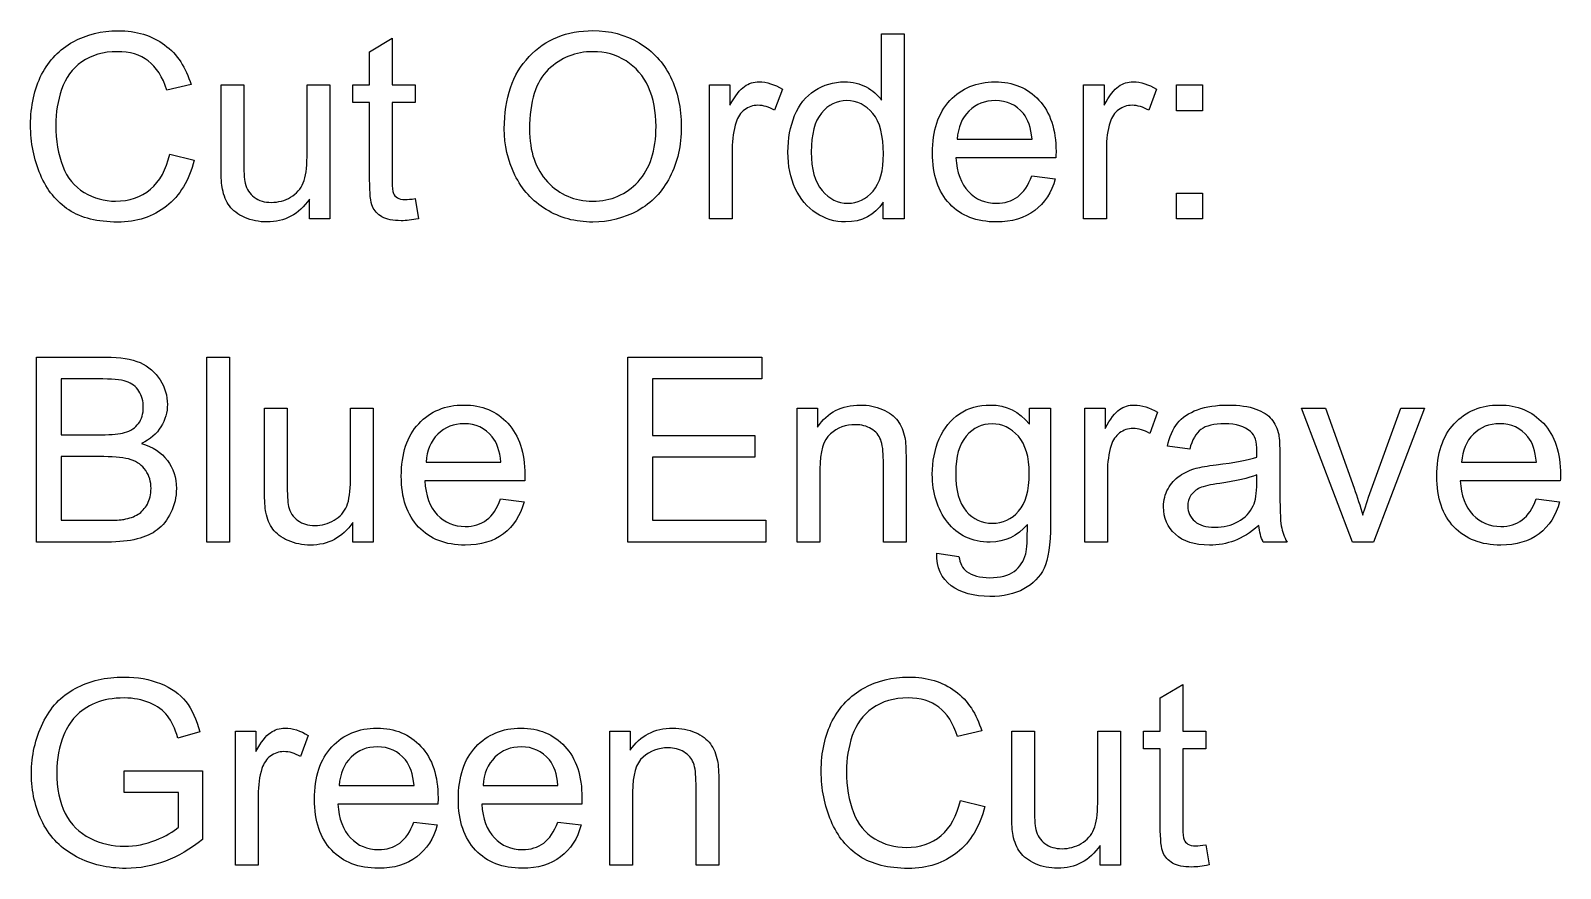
# Model space of a CAD drawing. Extents: x 3 to 288, y 3 to 208.
# Drawn here: x 190.18 to 211.05, y 31.14 to 42.57 of the extents above; entities that cross this region are included whole.
import ezdxf

# ---------------------------------------------------------------- set-up
doc = ezdxf.new("R2010")
doc.units = 0
doc.layers.add('Layer_1', color=7, linetype='CONTINUOUS')

msp = doc.modelspace()

# ---------------------------------------------------------------- linework, layer by layer
at = {"layer": 'Layer_1', "color": 7}
for p, q in [((194.802458, 42.282375), (195.110794, 42.46841)), ((195.110794, 42.46841), (195.110794, 41.829343)), ((201.789112, 41.619206), (201.789112, 42.525267)), ((201.789112, 42.525267), (202.097448, 42.525267)), ((202.097448, 42.525267), (202.097448, 40.000013)), ((194.802458, 41.829343), (194.802458, 42.282375)), ((192.365054, 41.832803), (192.036048, 41.755288)), ((192.77503, 40.695922), (192.77503, 41.829357)), ((192.77503, 41.829357), (193.085088, 41.829357)), ((193.085088, 41.829357), (193.085088, 40.814777)), ((193.948073, 40.849228), (193.948073, 41.829357)), ((193.948073, 41.829357), (194.25813, 41.829357)), ((194.25813, 41.829357), (194.25813, 40.000013)), ((194.575083, 41.588187), (194.575083, 41.829343)), ((194.575083, 41.829343), (194.802458, 41.829343)), ((195.110794, 41.829343), (195.422576, 41.829343)), ((195.422576, 41.829343), (195.422576, 41.588187)), ((199.44128, 40.000013), (199.44128, 41.829357)), ((199.44128, 41.829357), (199.720333, 41.829357)), ((199.720333, 41.829357), (199.720333, 41.552026)), ((200.43519, 41.770791), (200.328392, 41.483124)), ((204.546911, 40.000013), (204.546911, 41.829357)), ((204.546911, 41.829357), (204.825964, 41.829357)), ((204.825964, 41.829357), (204.825964, 41.552026)), ((205.540822, 41.770791), (205.434023, 41.483124)), ((205.814707, 41.476235), (205.814707, 41.829357)), ((205.814707, 41.829357), (206.167829, 41.829357)), ((206.167829, 41.829357), (206.167829, 41.476235)), ((194.802458, 41.588187), (194.575083, 41.588187)), ((194.802458, 40.53571), (194.802458, 41.588187)), ((195.422576, 41.588187), (195.110794, 41.588187)), ((195.110794, 41.588187), (195.110794, 40.518486)), ((206.167829, 41.476235), (205.814707, 41.476235)), ((196.640419, 41.229912), (196.640419, 41.229912)), ((196.984928, 41.224747), (196.984928, 41.224747)), ((199.751338, 40.957748), (199.751338, 40.000013)), ((202.820919, 41.090384), (203.842389, 41.090384)), ((202.820919, 41.090384), (202.820919, 41.090384)), ((204.856969, 40.957748), (204.856969, 40.000013)), ((192.073945, 40.8854), (192.408119, 40.800996)), ((192.073945, 40.8854), (192.073945, 40.8854)), ((200.829655, 40.912962), (200.829655, 40.912962)), ((204.16798, 40.835447), (202.80372, 40.835447)), ((203.838945, 40.589123), (204.159338, 40.549505)), ((203.838974, 40.589123), (203.838945, 40.589123)), ((205.814707, 40.000013), (205.814707, 40.353135)), ((205.814707, 40.353135), (206.167829, 40.353135)), ((206.167829, 40.353135), (206.167829, 40.000013)), ((193.980805, 40.000013), (193.980805, 40.268731)), ((195.422576, 40.277341), (195.467362, 40.003456)), ((195.422579, 40.277333), (195.422576, 40.277341)), ((201.809785, 40.000013), (201.809785, 40.230834)), ((194.25813, 40.000013), (193.980805, 40.000013)), ((199.751338, 40.000013), (199.44128, 40.000013)), ((202.097448, 40.000013), (201.809785, 40.000013)), ((204.856969, 40.000013), (204.546911, 40.000013)), ((206.167829, 40.000013), (205.814707, 40.000013)), ((190.258378, 35.59029), (190.258378, 38.115544)), ((190.258378, 38.115544), (191.205779, 38.115544)), ((192.582094, 35.59029), (192.582094, 38.115544)), ((192.582094, 38.115544), (192.892155, 38.115544)), ((192.892155, 38.115544), (192.892155, 35.59029)), ((198.326793, 35.59029), (198.326793, 38.115544)), ((198.326793, 38.115544), (200.152691, 38.115544)), ((200.152691, 38.115544), (200.152691, 37.817543)), ((191.097258, 37.817543), (190.592552, 37.817543)), ((190.592552, 37.817543), (190.592552, 37.054456)), ((200.152691, 37.817543), (198.660966, 37.817543)), ((198.660966, 37.817543), (198.660966, 37.044119)), ((193.367587, 36.2862), (193.367587, 37.419635)), ((193.367587, 37.419635), (193.677644, 37.419635)), ((193.677644, 37.419635), (193.677644, 36.405055)), ((194.540629, 36.439506), (194.540629, 37.419635)), ((194.540629, 37.419635), (194.850687, 37.419635)), ((194.850687, 37.419635), (194.850687, 35.59029)), ((200.636728, 35.59029), (200.636728, 37.419635)), ((200.636728, 37.419635), (200.915781, 37.419635)), ((200.915781, 37.419635), (200.915781, 37.159531)), ((203.807926, 37.199149), (203.807926, 37.419635)), ((203.807926, 37.419635), (204.093871, 37.419635)), ((204.093871, 37.419635), (204.093871, 35.838336)), ((204.560692, 35.59029), (204.560692, 37.419635)), ((204.560692, 37.419635), (204.839745, 37.419635)), ((204.839745, 37.419635), (204.839745, 37.142304)), ((208.214217, 35.59029), (207.518308, 37.419635)), ((207.518308, 37.419635), (207.845589, 37.419635)), ((207.845589, 37.419635), (208.238333, 36.324094)), ((208.470875, 36.303424), (208.877397, 37.419635)), ((209.196068, 37.419635), (208.503605, 35.59029)), ((208.877397, 37.419635), (209.196068, 37.419635)), ((205.554603, 37.361068), (205.447804, 37.073402)), ((190.592552, 37.054456), (191.138601, 37.054456)), ((198.660966, 37.044119), (200.057952, 37.044119)), ((200.057952, 37.044119), (200.057952, 36.747842)), ((191.176495, 36.75645), (190.592552, 36.75645)), ((190.592552, 36.75645), (190.592552, 35.888292)), ((200.057952, 36.747842), (198.660966, 36.747842)), ((198.660966, 36.747842), (198.660966, 35.888292)), ((205.993825, 36.856362), (205.690656, 36.897705)), ((207.223713, 36.770236), (207.223713, 36.356823)), ((195.572439, 36.680662), (196.593909, 36.680662)), ((195.572439, 36.680662), (195.572439, 36.680662)), ((200.946774, 36.589368), (200.946774, 35.59029)), ((201.813216, 35.59029), (201.813216, 36.703056)), ((202.123277, 36.715112), (202.123277, 35.59029)), ((202.800249, 36.537691), (202.800249, 36.537691)), ((204.87075, 36.548026), (204.87075, 35.59029)), ((209.70422, 36.680662), (210.72569, 36.680662)), ((209.70422, 36.680662), (209.70422, 36.680662)), ((196.9195, 36.425725), (195.555243, 36.425725)), ((206.910263, 36.39472), (206.910263, 36.508407)), ((211.051281, 36.425725), (209.687022, 36.425725)), ((196.590463, 36.179401), (196.910858, 36.139783)), ((196.590494, 36.179401), (196.590463, 36.179401)), ((210.722247, 36.179401), (211.042639, 36.139783)), ((210.722275, 36.179401), (210.722247, 36.179401)), ((190.592552, 35.888292), (191.221284, 35.888292)), ((194.573361, 35.59029), (194.573361, 35.859008)), ((198.660966, 35.888292), (200.211258, 35.888292)), ((200.211258, 35.888292), (200.211258, 35.59029)), ((206.936049, 35.815944), (206.936086, 35.815944)), ((191.221284, 35.59029), (190.258378, 35.59029)), ((192.892155, 35.59029), (192.582094, 35.59029)), ((194.850687, 35.59029), (194.573361, 35.59029)), ((200.211258, 35.59029), (198.326793, 35.59029)), ((200.946774, 35.59029), (200.636728, 35.59029)), ((202.123277, 35.59029), (201.813216, 35.59029)), ((204.87075, 35.59029), (204.560692, 35.59029)), ((207.321901, 35.59029), (206.998059, 35.59029)), ((208.503605, 35.59029), (208.214217, 35.59029)), ((202.543577, 35.438706), (202.543588, 35.438706)), ((202.543588, 35.438706), (202.845035, 35.39392)), ((205.592499, 33.46293), (205.900836, 33.648966)), ((205.900836, 33.648966), (205.900836, 33.009899)), ((205.592499, 33.009899), (205.592499, 33.46293)), ((192.485634, 32.999547), (192.184187, 32.916864)), ((192.971392, 31.180568), (192.971392, 33.009913)), ((192.971392, 33.009913), (193.250445, 33.009913)), ((193.250445, 33.009913), (193.250445, 32.732582)), ((198.080466, 31.180568), (198.080466, 33.009913)), ((198.080466, 33.009913), (198.359519, 33.009913)), ((198.359519, 33.009913), (198.359519, 32.749808)), ((203.155093, 33.013359), (202.826087, 32.935844)), ((203.565071, 31.876477), (203.565071, 33.009913)), ((203.565071, 33.009913), (203.875129, 33.009913)), ((203.875129, 33.009913), (203.875129, 31.995332)), ((204.738114, 32.029783), (204.738114, 33.009913)), ((204.738114, 33.009913), (205.048175, 33.009913)), ((205.048175, 33.009913), (205.048175, 31.180568)), ((205.365121, 32.768743), (205.365121, 33.009899)), ((205.365121, 33.009899), (205.592499, 33.009899)), ((205.900836, 33.009899), (206.212615, 33.009899)), ((206.212615, 33.009899), (206.212615, 32.768743)), ((193.965302, 32.951346), (193.858504, 32.66368)), ((205.592499, 32.768743), (205.365121, 32.768743)), ((205.592499, 31.716265), (205.592499, 32.768743)), ((206.212615, 32.768743), (205.900836, 32.768743)), ((205.900836, 32.768743), (205.900836, 31.699041)), ((191.453826, 32.46731), (192.523528, 32.469003)), ((191.453826, 32.171033), (191.453826, 32.46731)), ((192.523528, 32.469003), (192.523528, 31.531935)), ((192.196243, 32.171002), (191.453826, 32.171033)), ((192.196243, 31.700746), (192.196243, 32.171002)), ((194.387326, 32.270939), (195.408796, 32.270939)), ((194.387326, 32.270939), (194.387326, 32.270939)), ((196.351028, 32.270939), (197.372501, 32.270939)), ((196.351028, 32.270939), (196.351028, 32.270939)), ((198.390516, 32.179646), (198.390516, 31.180568)), ((199.256958, 31.180568), (199.256958, 32.293334)), ((199.567015, 32.30539), (199.567015, 31.180568)), ((193.28145, 32.138303), (193.28145, 31.180568)), ((195.734387, 32.016002), (194.370127, 32.016002)), ((197.698092, 32.016002), (196.333835, 32.016002)), ((202.863983, 32.065956), (203.198157, 31.981552)), ((202.863983, 32.065956), (202.863983, 32.065956)), ((195.40535, 31.769679), (195.725745, 31.73006)), ((195.405378, 31.769679), (195.40535, 31.769679)), ((197.369055, 31.769679), (197.68945, 31.73006)), ((197.369086, 31.769679), (197.369055, 31.769679)), ((204.770843, 31.180568), (204.770843, 31.449286)), ((206.212615, 31.457897), (206.257401, 31.184011)), ((206.212621, 31.457888), (206.212615, 31.457897)), ((193.28145, 31.180568), (192.971392, 31.180568)), ((198.390516, 31.180568), (198.080466, 31.180568)), ((199.567015, 31.180568), (199.256958, 31.180568)), ((205.048175, 31.180568), (204.770843, 31.180568))]:
    msp.add_line(p, q, dxfattribs=at)
for points in [[(190.326419, 41.969746), (190.426902, 42.16554), (190.569873, 42.314252), (190.755332, 42.415886)], [(190.755332, 42.415886), (190.940794, 42.517514), (191.144914, 42.568328), (191.367698, 42.568331)], [(191.367698, 42.568331), (191.620338, 42.568328), (191.832786, 42.504021), (192.00504, 42.375407)], [(196.978036, 42.214348), (197.203116, 42.451482), (197.493653, 42.57005), (197.849645, 42.570052)], [(197.849645, 42.570052), (198.082764, 42.57005), (198.292912, 42.514356), (198.480099, 42.402966)], [(198.480099, 42.402966), (198.66728, 42.291572), (198.809963, 42.136257), (198.908151, 41.937017)], [(191.360809, 42.282389), (191.166733, 42.282386), (191.004529, 42.235876), (190.87419, 42.142861)], [(191.781111, 42.156642), (191.669718, 42.24047), (191.529617, 42.282386), (191.360809, 42.282389)], [(192.00504, 42.375407), (192.177295, 42.246787), (192.297298, 42.065919), (192.365054, 41.832803)], [(196.640419, 41.229912), (196.640416, 41.649062), (196.752958, 41.977208), (196.978036, 42.214348)], [(197.85137, 42.282392), (197.614805, 42.282389), (197.411258, 42.201143), (197.240725, 42.03865)], [(198.301816, 42.155784), (198.168029, 42.240185), (198.017881, 42.282389), (197.85137, 42.282392)], [(190.175696, 41.281587), (190.175696, 41.544561), (190.225937, 41.773946), (190.326419, 41.969746)], [(190.87419, 42.142861), (190.743848, 42.049841), (190.652267, 41.924957), (190.599444, 41.768208)], [(192.036048, 41.755288), (191.977478, 41.939023), (191.892499, 42.072808), (191.781111, 42.156642)], [(197.240725, 42.03865), (197.070193, 41.876155), (196.984928, 41.604852), (196.984928, 41.224747)], [(198.606706, 41.799216), (198.537229, 41.952522), (198.435598, 42.071377), (198.301816, 42.155784)], [(190.599444, 41.768208), (190.546617, 41.611454), (190.520204, 41.449822), (190.520204, 41.283311)], [(198.71092, 41.260919), (198.710917, 41.466476), (198.676181, 41.645907), (198.606706, 41.799216)], [(198.908151, 41.937017), (199.006333, 41.737773), (199.055426, 41.511832), (199.055428, 41.259195)], [(199.720333, 41.552026), (199.791532, 41.681792), (199.857275, 41.767345), (199.917564, 41.808687)], [(199.917564, 41.808687), (199.977852, 41.850027), (200.044171, 41.870697), (200.116519, 41.8707)], [(200.116519, 41.8707), (200.22102, 41.870697), (200.327243, 41.837395), (200.43519, 41.770791)], [(200.876162, 41.751842), (200.997888, 41.831079), (201.13397, 41.870697), (201.284405, 41.8707)], [(201.284405, 41.8707), (201.394647, 41.870697), (201.492832, 41.847445), (201.578961, 41.800935)], [(201.578961, 41.800935), (201.665089, 41.754424), (201.73514, 41.693848), (201.789112, 41.619206)], [(202.721012, 41.61576), (202.879486, 41.785717), (203.085042, 41.870697), (203.337682, 41.8707)], [(203.337682, 41.8707), (203.582284, 41.870697), (203.7821, 41.787442), (203.937131, 41.620931)], [(204.825964, 41.552026), (204.897163, 41.681792), (204.962907, 41.767345), (205.023195, 41.808687)], [(205.023195, 41.808687), (205.083483, 41.850027), (205.149803, 41.870697), (205.22215, 41.8707)], [(205.22215, 41.8707), (205.326652, 41.870697), (205.432874, 41.837395), (205.540822, 41.770791)], [(200.101017, 41.550304), (200.033261, 41.550304), (199.972399, 41.529928), (199.918427, 41.489155)], [(200.328392, 41.483124), (200.252598, 41.52791), (200.176807, 41.550304), (200.101017, 41.550304)], [(200.602277, 41.409916), (200.663141, 41.55863), (200.754434, 41.672603), (200.876162, 41.751842)], [(201.313689, 41.614039), (201.175885, 41.614039), (201.060761, 41.557766), (200.968319, 41.44523)], [(201.670257, 41.438338), (201.573793, 41.555472), (201.454938, 41.614039), (201.313689, 41.614039)], [(202.483299, 40.899181), (202.483299, 41.206942), (202.562536, 41.445803), (202.721012, 41.61576)], [(203.341128, 41.61576), (203.19873, 41.61576), (203.079014, 41.568104), (202.981978, 41.472789)], [(203.725258, 41.436617), (203.626497, 41.556045), (203.498453, 41.61576), (203.341128, 41.61576)], [(203.937131, 41.620931), (204.092158, 41.454414), (204.169673, 41.22015), (204.169673, 40.918129)], [(205.206648, 41.550304), (205.138892, 41.550304), (205.078031, 41.529928), (205.024059, 41.489155)], [(205.434023, 41.483124), (205.35823, 41.52791), (205.282439, 41.550304), (205.206648, 41.550304)], [(199.918427, 41.489155), (199.864452, 41.448386), (199.825983, 41.391828), (199.803015, 41.319483)], [(200.510981, 40.912962), (200.510981, 41.095551), (200.541413, 41.261202), (200.602277, 41.409916)], [(200.968319, 41.44523), (200.875875, 41.332689), (200.829652, 41.155267), (200.829655, 40.912962)], [(201.814952, 40.887125), (201.814949, 41.137467), (201.766718, 41.321205), (201.670257, 41.438338)], [(202.981978, 41.472789), (202.884938, 41.377474), (202.831254, 41.250006), (202.820919, 41.090384)], [(203.842389, 41.090384), (203.828616, 41.244265), (203.789562, 41.359675), (203.725258, 41.436617)], [(205.024059, 41.489155), (204.970084, 41.448386), (204.931614, 41.391828), (204.908647, 41.319483)], [(190.309192, 40.604626), (190.220194, 40.814777), (190.175696, 41.04043), (190.175696, 41.281587)], [(190.520204, 41.283311), (190.520204, 41.068565), (190.551497, 40.881093), (190.614086, 40.720898)], [(196.785111, 40.599458), (196.688648, 40.798126), (196.640416, 41.008274), (196.640419, 41.229912)], [(196.984928, 41.224747), (196.984928, 40.92043), (197.066747, 40.680707), (197.23039, 40.505583)], [(198.467178, 40.508165), (198.629671, 40.685014), (198.710917, 40.935932), (198.71092, 41.260919)], [(199.055428, 41.259195), (199.055426, 41.003107), (199.003751, 40.77401), (198.900401, 40.571896)], [(199.803015, 41.319483), (199.768564, 41.209239), (199.751338, 41.088662), (199.751338, 40.957748)], [(204.908647, 41.319483), (204.874196, 41.209239), (204.856969, 41.088662), (204.856969, 40.957748)], [(190.614086, 40.720898), (190.676668, 40.560701), (190.773993, 40.440985), (190.906056, 40.361748)], [(191.810394, 40.40481), (191.940157, 40.512757), (192.028008, 40.672952), (192.073945, 40.8854)], [(192.408119, 40.800996), (192.338065, 40.526538), (192.212033, 40.317247), (192.03002, 40.173128)], [(193.085088, 40.814777), (193.085088, 40.652858), (193.09141, 40.543762), (193.104025, 40.487492)], [(193.897258, 40.491799), (193.931134, 40.573906), (193.948073, 40.693049), (193.948073, 40.849228)], [(200.611751, 40.416008), (200.544571, 40.560128), (200.510981, 40.725778), (200.510981, 40.912962)], [(200.829655, 40.912962), (200.829652, 40.678695), (200.879033, 40.50357), (200.977794, 40.387586)], [(201.672842, 40.379833), (201.767578, 40.49065), (201.814949, 40.659747), (201.814952, 40.887125)], [(202.718427, 40.205857), (202.561675, 40.370647), (202.483299, 40.601756), (202.483299, 40.899181)], [(202.80372, 40.835447), (202.815207, 40.634482), (202.872049, 40.480603), (202.974253, 40.373805)], [(204.169673, 40.918129), (204.169673, 40.899757), (204.169109, 40.872195), (204.16798, 40.835447)], [(190.69849, 40.123174), (190.527957, 40.233992), (190.398191, 40.394475), (190.309192, 40.604626)], [(192.793967, 40.406534), (192.781324, 40.467395), (192.77503, 40.563859), (192.77503, 40.695922)], [(194.840355, 40.169668), (194.815096, 40.227662), (194.802458, 40.349675), (194.802458, 40.53571)], [(195.110794, 40.518486), (195.110794, 40.43006), (195.116241, 40.373215), (195.127163, 40.347953)], [(197.210581, 40.129203), (197.023397, 40.244039), (196.881575, 40.400791), (196.785111, 40.599458)], [(197.23039, 40.505583), (197.394031, 40.330455), (197.5993, 40.242893), (197.846202, 40.242893)], [(197.846202, 40.242893), (198.09769, 40.242893), (198.304683, 40.331319), (198.467178, 40.508165)], [(198.900401, 40.571896), (198.797045, 40.369786), (198.650629, 40.216765), (198.46115, 40.112839)], [(203.647771, 40.303181), (203.728153, 40.362894), (203.791888, 40.458209), (203.838974, 40.589123)], [(204.159338, 40.549505), (204.108809, 40.362321), (204.015216, 40.217053), (203.878564, 40.1137)], [(190.906056, 40.361748), (191.038116, 40.282509), (191.18109, 40.24289), (191.334971, 40.24289)], [(191.334971, 40.24289), (191.522152, 40.24289), (191.680626, 40.296865), (191.810394, 40.40481)], [(192.88957, 40.176574), (192.844208, 40.239159), (192.812343, 40.315811), (192.793967, 40.406534)], [(193.104025, 40.487492), (193.123555, 40.405958), (193.164886, 40.341936), (193.228047, 40.295429)], [(193.228047, 40.295429), (193.291206, 40.248919), (193.369297, 40.225666), (193.462315, 40.225666)], [(193.462315, 40.225666), (193.555332, 40.225666), (193.642607, 40.249486), (193.724141, 40.29715)], [(193.724141, 40.29715), (193.805675, 40.344809), (193.863381, 40.409692), (193.897258, 40.491799)], [(195.127163, 40.347953), (195.138057, 40.322694), (195.155871, 40.302592), (195.180562, 40.287662)], [(200.895972, 40.079249), (200.773671, 40.159635), (200.678931, 40.271886), (200.611751, 40.416008)], [(200.977794, 40.387586), (201.076552, 40.271601), (201.193109, 40.213607), (201.32747, 40.213607)], [(201.32747, 40.213607), (201.462976, 40.213607), (201.5781, 40.269016), (201.672842, 40.379833)], [(202.974253, 40.373805), (203.076457, 40.267006), (203.203926, 40.213607), (203.356659, 40.213607)], [(203.356659, 40.213607), (203.470346, 40.213607), (203.567383, 40.243466), (203.647771, 40.303181)], [(191.36253, 39.956948), (191.090367, 39.956948), (190.86902, 40.012357), (190.69849, 40.123174)], [(192.03002, 40.173128), (191.848001, 40.029008), (191.625505, 39.956948), (191.36253, 39.956948)], [(193.097999, 40.020683), (193.004406, 40.062022), (192.934929, 40.113988), (192.88957, 40.176574)], [(193.980805, 40.268731), (193.838407, 40.062022), (193.644907, 39.95867), (193.400305, 39.95867)], [(194.971269, 40.029282), (194.909257, 40.064881), (194.865619, 40.111677), (194.840355, 40.169668)], [(195.180562, 40.287662), (195.205257, 40.272732), (195.240563, 40.265282), (195.286497, 40.265282)], [(195.286497, 40.265282), (195.320948, 40.265282), (195.36631, 40.269289), (195.422579, 40.277333)], [(197.847924, 39.956948), (197.610211, 39.956948), (197.397762, 40.014366), (197.210581, 40.129203)], [(198.46115, 40.112839), (198.271669, 40.008911), (198.067261, 39.956948), (197.847924, 39.956948)], [(201.809785, 40.230834), (201.693797, 40.04939), (201.523264, 39.95867), (201.298186, 39.95867)], [(203.354909, 39.95867), (203.08734, 39.95867), (202.875179, 40.041065), (202.718427, 40.205857)], [(203.878564, 40.1137), (203.741906, 40.010348), (203.567355, 39.95867), (203.354909, 39.95867)], [(193.400305, 39.95867), (193.292357, 39.95867), (193.19159, 39.979357), (193.097999, 40.020683)], [(195.233095, 39.975883), (195.120556, 39.975883), (195.033279, 39.993691), (194.971269, 40.029282)], [(195.467362, 40.003456), (195.380085, 39.985083), (195.301997, 39.975883), (195.233095, 39.975883)], [(201.298186, 39.95867), (201.152342, 39.95867), (201.018273, 39.998864), (200.895972, 40.079249)], [(191.205779, 38.115544), (191.398703, 38.115541), (191.553445, 38.090003), (191.670006, 38.03889)], [(191.670006, 38.03889), (191.786564, 37.987788), (191.87786, 37.909124), (191.943891, 37.802901)], [(191.481388, 37.782231), (191.406743, 37.805769), (191.278699, 37.81754), (191.097258, 37.817543)], [(191.943891, 37.802901), (192.00992, 37.696676), (192.042934, 37.585573), (192.042937, 37.469588)], [(191.653643, 37.651317), (191.613449, 37.715051), (191.55603, 37.758688), (191.481388, 37.782231)], [(191.713931, 37.42997), (191.713928, 37.513799), (191.693837, 37.587583), (191.653643, 37.651317)], [(191.649336, 37.209484), (191.692397, 37.268051), (191.713928, 37.341544), (191.713931, 37.42997)], [(192.042937, 37.469588), (192.042934, 37.361641), (192.013654, 37.26001), (191.955087, 37.164698)], [(195.47253, 37.206038), (195.631003, 37.375995), (195.836563, 37.460975), (196.089202, 37.460978)], [(196.089202, 37.460978), (196.333804, 37.460975), (196.533618, 37.377719), (196.688648, 37.211208)], [(200.915781, 37.159531), (201.050138, 37.360493), (201.244214, 37.460975), (201.498002, 37.460978)], [(201.498002, 37.460978), (201.608244, 37.460975), (201.709587, 37.441166), (201.802032, 37.401547)], [(201.802032, 37.401547), (201.894474, 37.361929), (201.963663, 37.309964), (202.009598, 37.245659)], [(202.851052, 37.340398), (202.971056, 37.420781), (203.112017, 37.460975), (203.273937, 37.460978)], [(203.273937, 37.460978), (203.489828, 37.460975), (203.667826, 37.373698), (203.807926, 37.199149)], [(204.839745, 37.142304), (204.910944, 37.27207), (204.976688, 37.357622), (205.036976, 37.398965)], [(205.036976, 37.398965), (205.097264, 37.440305), (205.163584, 37.460975), (205.235931, 37.460978)], [(205.235931, 37.460978), (205.34043, 37.460975), (205.446655, 37.427673), (205.554603, 37.361068)], [(205.826735, 37.212069), (205.889897, 37.291879), (205.98119, 37.353316), (206.100621, 37.39638)], [(206.100621, 37.39638), (206.220052, 37.439441), (206.358428, 37.460975), (206.515756, 37.460978)], [(206.515756, 37.460978), (206.671932, 37.460975), (206.798827, 37.442605), (206.896439, 37.405854)], [(206.896439, 37.405854), (206.994049, 37.369106), (207.065821, 37.322884), (207.111758, 37.26719)], [(209.604311, 37.206038), (209.762787, 37.375995), (209.968344, 37.460975), (210.220983, 37.460978)], [(210.220983, 37.460978), (210.465585, 37.460975), (210.665399, 37.377719), (210.820432, 37.211208)], [(191.457272, 37.08374), (191.542249, 37.108999), (191.606272, 37.150917), (191.649336, 37.209484)], [(191.955087, 37.164698), (191.89652, 37.069383), (191.808094, 36.992441), (191.689815, 36.933877)], [(195.23482, 36.489459), (195.23482, 36.797219), (195.314056, 37.036081), (195.47253, 37.206038)], [(196.092648, 37.206038), (195.95025, 37.206038), (195.830531, 37.158382), (195.733495, 37.063067)], [(196.476775, 37.026895), (196.378014, 37.146323), (196.249973, 37.206038), (196.092648, 37.206038)], [(196.688648, 37.211208), (196.843675, 37.044692), (196.921191, 36.810427), (196.921193, 36.508407)], [(201.432535, 37.19226), (201.300472, 37.192257), (201.186497, 37.150341), (201.090609, 37.066513)], [(201.648715, 37.136276), (201.587275, 37.173597), (201.515215, 37.192257), (201.432535, 37.19226)], [(202.009598, 37.245659), (202.055532, 37.181349), (202.087686, 37.104983), (202.106062, 37.01656)], [(202.576306, 36.998472), (202.639464, 37.146035), (202.731048, 37.26001), (202.851052, 37.340398)], [(203.296342, 37.204316), (203.158539, 37.204316), (203.041405, 37.148332), (202.944942, 37.036369)], [(203.655493, 37.033784), (203.556159, 37.147471), (203.436443, 37.204316), (203.296342, 37.204316)], [(205.690656, 36.897705), (205.718229, 37.027468), (205.763577, 37.132257), (205.826735, 37.212069)], [(206.47097, 37.204316), (206.325126, 37.204316), (206.217466, 37.178775), (206.147992, 37.127662)], [(206.824092, 37.099242), (206.744852, 37.16929), (206.627146, 37.204316), (206.47097, 37.204316)], [(207.111758, 37.26719), (207.15769, 37.211493), (207.189843, 37.141155), (207.208219, 37.056178)], [(209.366601, 36.489459), (209.366601, 36.797219), (209.445837, 37.036081), (209.604311, 37.206038)], [(210.224429, 37.206038), (210.082031, 37.206038), (209.962315, 37.158382), (209.865279, 37.063067)], [(210.608556, 37.026895), (210.509795, 37.146323), (210.381754, 37.206038), (210.224429, 37.206038)], [(210.820432, 37.211208), (210.975459, 37.044692), (211.052972, 36.810427), (211.052974, 36.508407)], [(191.138601, 37.054456), (191.286737, 37.054454), (191.392962, 37.064221), (191.457272, 37.08374)], [(195.733495, 37.063067), (195.636459, 36.967752), (195.582771, 36.840284), (195.572439, 36.680662)], [(196.593909, 36.680662), (196.580136, 36.834543), (196.541082, 36.949952), (196.476775, 37.026895)], [(201.090609, 37.066513), (200.994718, 36.982682), (200.946774, 36.823633), (200.946774, 36.589368)], [(201.777044, 36.986416), (201.752914, 37.048998), (201.710149, 37.098952), (201.648715, 37.136276)], [(201.813216, 36.703056), (201.813216, 36.829376), (201.801166, 36.923827), (201.777044, 36.986416)], [(202.106062, 37.01656), (202.117548, 36.959139), (202.123277, 36.858656), (202.123277, 36.715112)], [(202.481567, 36.515299), (202.481567, 36.689848), (202.513144, 36.850907), (202.576306, 36.998472)], [(202.944942, 37.036369), (202.848478, 36.924403), (202.800249, 36.758177), (202.800249, 36.537691)], [(203.804495, 36.527356), (203.804492, 36.751285), (203.754826, 36.920096), (203.655493, 37.033784)], [(205.037837, 37.079433), (204.983865, 37.038663), (204.945395, 36.982106), (204.922428, 36.909761)], [(205.220429, 37.140582), (205.152673, 37.140582), (205.091809, 37.120206), (205.037837, 37.079433)], [(205.447804, 37.073402), (205.37201, 37.118188), (205.29622, 37.140582), (205.220429, 37.140582)], [(206.147992, 37.127662), (206.078514, 37.07656), (206.027124, 36.986125), (205.993825, 36.856362)], [(206.911942, 36.832246), (206.911939, 36.958566), (206.882656, 37.047565), (206.824092, 37.099242)], [(207.208219, 37.056178), (207.218548, 37.003352), (207.223713, 36.908037), (207.223713, 36.770236)], [(209.865279, 37.063067), (209.76824, 36.967752), (209.714555, 36.840284), (209.70422, 36.680662)], [(210.72569, 36.680662), (210.711917, 36.834543), (210.672863, 36.949952), (210.608556, 37.026895)], [(191.545983, 36.714246), (191.460428, 36.742384), (191.337266, 36.756447), (191.176495, 36.75645)], [(191.689815, 36.933877), (191.842545, 36.889088), (191.959967, 36.812722), (192.042076, 36.704777)], [(204.922428, 36.909761), (204.887977, 36.799517), (204.87075, 36.67894), (204.87075, 36.548026)], [(206.35731, 36.644489), (206.607653, 36.674345), (206.791964, 36.709945), (206.910249, 36.751288)], [(206.910249, 36.751288), (206.911377, 36.793776), (206.911942, 36.820762), (206.911942, 36.832246)], [(191.74666, 36.567829), (191.698426, 36.637304), (191.631533, 36.686111), (191.545983, 36.714246)], [(191.819008, 36.322366), (191.819005, 36.416533), (191.794878, 36.498352), (191.74666, 36.567829)], [(192.042076, 36.704777), (192.124183, 36.59683), (192.165235, 36.469362), (192.165238, 36.322372)], [(202.800249, 36.537691), (202.800249, 36.297683), (202.847905, 36.122556), (202.94322, 36.012314)], [(205.858632, 36.496351), (205.924664, 36.541134), (205.999018, 36.575012), (206.081701, 36.597979)], [(206.081701, 36.597979), (206.142565, 36.614066), (206.234434, 36.62956), (206.35731, 36.644489)], [(193.677644, 36.405055), (193.677644, 36.243135), (193.683966, 36.134039), (193.696582, 36.07777)], [(194.489815, 36.082077), (194.52369, 36.164184), (194.540626, 36.283327), (194.540629, 36.439506)], [(195.469947, 35.796135), (195.313196, 35.960924), (195.23482, 36.192033), (195.23482, 36.489459)], [(195.555243, 36.425725), (195.56673, 36.22476), (195.623569, 36.070881), (195.725776, 35.964082)], [(196.921193, 36.508407), (196.921191, 36.490035), (196.920629, 36.462473), (196.9195, 36.425725)], [(202.688272, 35.862451), (202.550468, 36.043892), (202.481567, 36.261508), (202.481567, 36.515299)], [(203.659799, 36.011453), (203.75626, 36.121122), (203.804492, 36.293089), (203.804495, 36.527356)], [(205.698434, 36.318065), (205.739201, 36.392135), (205.792601, 36.451562), (205.858632, 36.496351)], [(206.133392, 36.329264), (206.080566, 36.306291), (206.039799, 36.272704), (206.011091, 36.228494)], [(206.403832, 36.391274), (206.276363, 36.372901), (206.186216, 36.352228), (206.133392, 36.329264)], [(206.910263, 36.508407), (206.797721, 36.462473), (206.62891, 36.423427), (206.403832, 36.391274)], [(206.860307, 36.084662), (206.893609, 36.154709), (206.91026, 36.258062), (206.910263, 36.39472)], [(207.223713, 36.356823), (207.22371, 36.068584), (207.230317, 35.886279), (207.243525, 35.809916)], [(209.601729, 35.796135), (209.444977, 35.960924), (209.366601, 36.192033), (209.366601, 36.489459)], [(209.687022, 36.425725), (209.698508, 36.22476), (209.755351, 36.070881), (209.857554, 35.964082)], [(211.052974, 36.508407), (211.052972, 36.490035), (211.05241, 36.462473), (211.051281, 36.425725)], [(191.769052, 36.109633), (191.802354, 36.17107), (191.819005, 36.241981), (191.819008, 36.322366)], [(192.165238, 36.322372), (192.165235, 36.20409), (192.140261, 36.094133), (192.090308, 35.992505)], [(193.386524, 35.996812), (193.37388, 36.057673), (193.367587, 36.154137), (193.367587, 36.2862)], [(196.399291, 35.893459), (196.479676, 35.953172), (196.543411, 36.048487), (196.590494, 36.179401)], [(196.910858, 36.139783), (196.860327, 35.952599), (196.766736, 35.807331), (196.630081, 35.703978)], [(205.637285, 36.072603), (205.637285, 36.162174), (205.657662, 36.243996), (205.698434, 36.318065)], [(206.011091, 36.228494), (205.982381, 36.184281), (205.968027, 36.135188), (205.968027, 36.081216)], [(208.238333, 36.324094), (208.280821, 36.205811), (208.319864, 36.082938), (208.355466, 35.955469)], [(208.355466, 35.955469), (208.383039, 36.051933), (208.421495, 36.167917), (208.470875, 36.303424)], [(210.531072, 35.893459), (210.611455, 35.953172), (210.675189, 36.048487), (210.722275, 36.179401)], [(211.042639, 36.139783), (210.99211, 35.952599), (210.898517, 35.807331), (210.761865, 35.703978)], [(191.448659, 35.900343), (191.525598, 35.914115), (191.589906, 35.937091), (191.641583, 35.969244)], [(191.641583, 35.969244), (191.693258, 36.001398), (191.73575, 36.048193), (191.769052, 36.109633)], [(192.090308, 35.992505), (192.040352, 35.890874), (191.978627, 35.812498), (191.905134, 35.757377)], [(193.482127, 35.766851), (193.436765, 35.829437), (193.404899, 35.906089), (193.386524, 35.996812)], [(193.696582, 36.07777), (193.716111, 35.996236), (193.757443, 35.932214), (193.820604, 35.885707)], [(194.316697, 35.887428), (194.398231, 35.935087), (194.455937, 35.99997), (194.489815, 36.082077)], [(195.725776, 35.964082), (195.82798, 35.857284), (195.955449, 35.803885), (196.108182, 35.803885)], [(202.94322, 36.012314), (203.038532, 35.90207), (203.157963, 35.846949), (203.30151, 35.846949)], [(203.30151, 35.846949), (203.443905, 35.846949), (203.563336, 35.901785), (203.659799, 36.011453)], [(205.799205, 35.696225), (205.691257, 35.79441), (205.637285, 35.91987), (205.637285, 36.072603)], [(205.968027, 36.081216), (205.968027, 35.998533), (205.99932, 35.929632), (206.061905, 35.874511)], [(206.655326, 35.870204), (206.74834, 35.922455), (206.816669, 35.993939), (206.860307, 36.084662)], [(209.857554, 35.964082), (209.959758, 35.857284), (210.087227, 35.803885), (210.23996, 35.803885)], [(191.221284, 35.888292), (191.329228, 35.888289), (191.405019, 35.892299), (191.448659, 35.900343)], [(191.905134, 35.757377), (191.831637, 35.702256), (191.73948, 35.660626), (191.628666, 35.632491)], [(193.690553, 35.61096), (193.596963, 35.6523), (193.527485, 35.704266), (193.482127, 35.766851)], [(193.820604, 35.885707), (193.883763, 35.839196), (193.961853, 35.815944), (194.054871, 35.815944)], [(194.573361, 35.859008), (194.43096, 35.6523), (194.237463, 35.548948), (193.992861, 35.548948)], [(194.054871, 35.815944), (194.147886, 35.815944), (194.235163, 35.839764), (194.316697, 35.887428)], [(196.106429, 35.548948), (195.838857, 35.548948), (195.626696, 35.631342), (195.469947, 35.796135)], [(196.630081, 35.703978), (196.493426, 35.600625), (196.318875, 35.548948), (196.106429, 35.548948)], [(196.108182, 35.803885), (196.221869, 35.803885), (196.318906, 35.833744), (196.399291, 35.893459)], [(203.272215, 35.59029), (203.020721, 35.59029), (202.826075, 35.681011), (202.688272, 35.862451)], [(203.778643, 35.829725), (203.643137, 35.6701), (203.474326, 35.59029), (203.272215, 35.59029)], [(203.756263, 35.431814), (203.772349, 35.494975), (203.7798, 35.627611), (203.778643, 35.829725)], [(204.093871, 35.838336), (204.093868, 35.553542), (204.064873, 35.351717), (204.006882, 35.232862)], [(206.061905, 35.874511), (206.124491, 35.819387), (206.216075, 35.791828), (206.336652, 35.791828)], [(206.336652, 35.791828), (206.456082, 35.791828), (206.562305, 35.817962), (206.655326, 35.870204)], [(206.936086, 35.815944), (206.821247, 35.718332), (206.710717, 35.64943), (206.604495, 35.609239)], [(206.998059, 35.59029), (206.965906, 35.654598), (206.945236, 35.729815), (206.936049, 35.815944)], [(207.243525, 35.809916), (207.256733, 35.733549), (207.282852, 35.660341), (207.321901, 35.59029)], [(210.23821, 35.548948), (209.970641, 35.548948), (209.75848, 35.631342), (209.601729, 35.796135)], [(210.761865, 35.703978), (210.625207, 35.600625), (210.450656, 35.548948), (210.23821, 35.548948)], [(210.23996, 35.803885), (210.353648, 35.803885), (210.450684, 35.833744), (210.531072, 35.893459)], [(191.628666, 35.632491), (191.517846, 35.604354), (191.382052, 35.59029), (191.221284, 35.59029)], [(193.992861, 35.548948), (193.884914, 35.548948), (193.784147, 35.569635), (193.690553, 35.61096)], [(206.262568, 35.548948), (206.061604, 35.548948), (205.907149, 35.59804), (205.799205, 35.696225)], [(206.604495, 35.609239), (206.498269, 35.569045), (206.384296, 35.548948), (206.262568, 35.548948)], [(202.738225, 34.995149), (202.603868, 35.093334), (202.538985, 35.241187), (202.543577, 35.438706)], [(202.845035, 35.39392), (202.857679, 35.300903), (202.892691, 35.233149), (202.950109, 35.190658)], [(203.597787, 35.190658), (203.675875, 35.248076), (203.728701, 35.328462), (203.756263, 35.431814)], [(202.950109, 35.190658), (203.027049, 35.13324), (203.132126, 35.104532), (203.265337, 35.104532)], [(203.265337, 35.104532), (203.408881, 35.104532), (203.519699, 35.13324), (203.597787, 35.190658)], [(204.006882, 35.232862), (203.948888, 35.114007), (203.857019, 35.020128), (203.731275, 34.951224)], [(203.267048, 34.847871), (203.048859, 34.847871), (202.872583, 34.896964), (202.738225, 34.995149)], [(203.731275, 34.951224), (203.605528, 34.882322), (203.450785, 34.847871), (203.267048, 34.847871)], [(190.785479, 33.593825), (190.978403, 33.697175), (191.200611, 33.748852), (191.452105, 33.748855)], [(191.452105, 33.748855), (191.634691, 33.748852), (191.799769, 33.719281), (191.947337, 33.660144)], [(191.947337, 33.660144), (192.0949, 33.601002), (192.210597, 33.518604), (192.294431, 33.412957)], [(201.545373, 33.596441), (201.730833, 33.698069), (201.934953, 33.748884), (202.157739, 33.748886)], [(202.157739, 33.748886), (202.410376, 33.748884), (202.622825, 33.684576), (202.795082, 33.555962)], [(190.341922, 33.119263), (190.444701, 33.332284), (190.592552, 33.49047), (190.785479, 33.593825)], [(191.453826, 33.462913), (191.301093, 33.462911), (191.16903, 33.439658), (191.05764, 33.393148)], [(191.801781, 33.396594), (191.697277, 33.440804), (191.581292, 33.462911), (191.453826, 33.462913)], [(192.294431, 33.412957), (192.378257, 33.307307), (192.441991, 33.169504), (192.485634, 32.999547)], [(201.116458, 33.150301), (201.21694, 33.346096), (201.359911, 33.494807), (201.545373, 33.596441)], [(202.150847, 33.462944), (201.956772, 33.462942), (201.794567, 33.416431), (201.664229, 33.323417)], [(202.57115, 33.337198), (202.459757, 33.421026), (202.319656, 33.462942), (202.150847, 33.462944)], [(202.795082, 33.555962), (202.967333, 33.427342), (203.087337, 33.246474), (203.155093, 33.013359)], [(190.788061, 33.209698), (190.719733, 33.133904), (190.666621, 33.050646), (190.628727, 32.959928)], [(191.05764, 33.393148), (190.946247, 33.346638), (190.856387, 33.285489), (190.788061, 33.209698)], [(192.042937, 33.220033), (191.986665, 33.293526), (191.906279, 33.352381), (191.801781, 33.396594)], [(192.184187, 32.916864), (192.14629, 33.045479), (192.099207, 33.146537), (192.042937, 33.220033)], [(201.664229, 33.323417), (201.533887, 33.230396), (201.442306, 33.105513), (201.389482, 32.948764)], [(202.826087, 32.935844), (202.767517, 33.119579), (202.68254, 33.253363), (202.57115, 33.337198)], [(190.187755, 32.431106), (190.187755, 32.676854), (190.239142, 32.906241), (190.341922, 33.119263)], [(193.250445, 32.732582), (193.321641, 32.862347), (193.387385, 32.9479), (193.447676, 32.989243)], [(193.447676, 32.989243), (193.507964, 33.030583), (193.574281, 33.051253), (193.646631, 33.051256)], [(193.646631, 33.051256), (193.751129, 33.051253), (193.857352, 33.017951), (193.965302, 32.951346)], [(194.287417, 32.796316), (194.44589, 32.966273), (194.651449, 33.051253), (194.904089, 33.051256)], [(194.904089, 33.051256), (195.148691, 33.051253), (195.348504, 32.967997), (195.503535, 32.801486)], [(196.251122, 32.796316), (196.409595, 32.966273), (196.615152, 33.051253), (196.867794, 33.051256)], [(196.867794, 33.051256), (197.112393, 33.051253), (197.312209, 32.967997), (197.46724, 32.801486)], [(198.359519, 32.749808), (198.49388, 32.95077), (198.687952, 33.051253), (198.941741, 33.051256)], [(198.941741, 33.051256), (199.051982, 33.051253), (199.153326, 33.031444), (199.24577, 32.991825)], [(199.24577, 32.991825), (199.338212, 32.952207), (199.407402, 32.900241), (199.453339, 32.835937)], [(200.965734, 32.462142), (200.965734, 32.725117), (201.015975, 32.954501), (201.116458, 33.150301)], [(190.628727, 32.959928), (190.564417, 32.80375), (190.532264, 32.634365), (190.532264, 32.451776)], [(194.049706, 32.079737), (194.049706, 32.387497), (194.128943, 32.626359), (194.287417, 32.796316)], [(194.907535, 32.796316), (194.765137, 32.796316), (194.645418, 32.74866), (194.548385, 32.653345)], [(195.291662, 32.617172), (195.192901, 32.7366), (195.06486, 32.796316), (194.907535, 32.796316)], [(195.503535, 32.801486), (195.658565, 32.634969), (195.736077, 32.400705), (195.73608, 32.098685)], [(196.013411, 32.079737), (196.013411, 32.387497), (196.092648, 32.626359), (196.251122, 32.796316)], [(196.87124, 32.796316), (196.728842, 32.796316), (196.609123, 32.74866), (196.512087, 32.653345)], [(197.255367, 32.617172), (197.156606, 32.7366), (197.028565, 32.796316), (196.87124, 32.796316)], [(197.46724, 32.801486), (197.622267, 32.634969), (197.699782, 32.400705), (197.699785, 32.098685)], [(198.876274, 32.782538), (198.744211, 32.782535), (198.630235, 32.740619), (198.534347, 32.656791)], [(199.092453, 32.726553), (199.031013, 32.763874), (198.958954, 32.782535), (198.876274, 32.782538)], [(199.453339, 32.835937), (199.499271, 32.771627), (199.531424, 32.69526), (199.5498, 32.606837)], [(201.389482, 32.948764), (201.336656, 32.792009), (201.310243, 32.630378), (201.310246, 32.463866)], [(193.448536, 32.669711), (193.394561, 32.628941), (193.356092, 32.572384), (193.333127, 32.500039)], [(193.631126, 32.73086), (193.563373, 32.73086), (193.502509, 32.710484), (193.448536, 32.669711)], [(193.858504, 32.66368), (193.78271, 32.708466), (193.706917, 32.73086), (193.631126, 32.73086)], [(194.548385, 32.653345), (194.451345, 32.55803), (194.397661, 32.430561), (194.387326, 32.270939)], [(195.408796, 32.270939), (195.395023, 32.424821), (195.355969, 32.54023), (195.291662, 32.617172)], [(196.512087, 32.653345), (196.41505, 32.55803), (196.361363, 32.430561), (196.351028, 32.270939)], [(197.372501, 32.270939), (197.358728, 32.424821), (197.319674, 32.54023), (197.255367, 32.617172)], [(198.534347, 32.656791), (198.43846, 32.572959), (198.390516, 32.41391), (198.390516, 32.179646)], [(199.220782, 32.576693), (199.196681, 32.639276), (199.15389, 32.689229), (199.092453, 32.726553)], [(199.256958, 32.293334), (199.256955, 32.419654), (199.244907, 32.514105), (199.220782, 32.576693)], [(199.5498, 32.606837), (199.561286, 32.549417), (199.567015, 32.448934), (199.567015, 32.30539)], [(190.342782, 31.757588), (190.23943, 31.958553), (190.187755, 32.183058), (190.187755, 32.431106)], [(190.532264, 32.451776), (190.532264, 32.226695), (190.571021, 32.038363), (190.648536, 31.886781)], [(193.333127, 32.500039), (193.298674, 32.389794), (193.28145, 32.269218), (193.28145, 32.138303)], [(201.099234, 31.785181), (201.010235, 31.995332), (200.965734, 32.220986), (200.965734, 32.462142)], [(201.310246, 32.463866), (201.310243, 32.249121), (201.341536, 32.061649), (201.404124, 31.901454)], [(194.284834, 31.386413), (194.128082, 31.551202), (194.049706, 31.782311), (194.049706, 32.079737)], [(194.370127, 32.016002), (194.381614, 31.815038), (194.438456, 31.661159), (194.54066, 31.55436)], [(195.73608, 32.098685), (195.736077, 32.080312), (195.735516, 32.052751), (195.734387, 32.016002)], [(196.248539, 31.386413), (196.091785, 31.551202), (196.013411, 31.782311), (196.013411, 32.079737)], [(196.333835, 32.016002), (196.345322, 31.815038), (196.402161, 31.661159), (196.504368, 31.55436)], [(197.699785, 32.098685), (197.699782, 32.080312), (197.699221, 32.052751), (197.698092, 32.016002)], [(202.600433, 31.585365), (202.730196, 31.693312), (202.818046, 31.853507), (202.863983, 32.065956)], [(203.198157, 31.981552), (203.128104, 31.707093), (203.002072, 31.497803), (202.820058, 31.353683)], [(203.875129, 31.995332), (203.875129, 31.833413), (203.881451, 31.724317), (203.894066, 31.668048)], [(204.6873, 31.672355), (204.721175, 31.754461), (204.738114, 31.873604), (204.738114, 32.029783)], [(190.801842, 31.296807), (190.599156, 31.403033), (190.446135, 31.556626), (190.342782, 31.757588)], [(190.648536, 31.886781), (190.726049, 31.735197), (190.838876, 31.622655), (190.987017, 31.549162)], [(195.214175, 31.483737), (195.29456, 31.54345), (195.358295, 31.638764), (195.405378, 31.769679)], [(197.177883, 31.483737), (197.258268, 31.54345), (197.322003, 31.638764), (197.369086, 31.769679)], [(201.488528, 31.30373), (201.317995, 31.414547), (201.18823, 31.57503), (201.099234, 31.785181)], [(201.404124, 31.901454), (201.46671, 31.741256), (201.564031, 31.62154), (201.696094, 31.542304)], [(203.584008, 31.58709), (203.571365, 31.647951), (203.565071, 31.744414), (203.565071, 31.876477)], [(190.987017, 31.549162), (191.135155, 31.475665), (191.29248, 31.438917), (191.458994, 31.438917)], [(191.882742, 31.522463), (192.020543, 31.578157), (192.125044, 31.637585), (192.196243, 31.700746)], [(192.523528, 31.531935), (192.359311, 31.401023), (192.189927, 31.30255), (192.015378, 31.236519)], [(194.54066, 31.55436), (194.642864, 31.447562), (194.770333, 31.394162), (194.923066, 31.394162)], [(195.725745, 31.73006), (195.675216, 31.542877), (195.581623, 31.397608), (195.444971, 31.294256)], [(196.504368, 31.55436), (196.606572, 31.447562), (196.734041, 31.394162), (196.886774, 31.394162)], [(197.68945, 31.73006), (197.638918, 31.542877), (197.545328, 31.397608), (197.408673, 31.294256)], [(201.696094, 31.542304), (201.828157, 31.463064), (201.971128, 31.423446), (202.12501, 31.423446)], [(202.12501, 31.423446), (202.312191, 31.423446), (202.470667, 31.477421), (202.600433, 31.585365)], [(203.679608, 31.357129), (203.634247, 31.419715), (203.602381, 31.496366), (203.584008, 31.58709)], [(203.894066, 31.668048), (203.913596, 31.586514), (203.954928, 31.522492), (204.018089, 31.475984)], [(204.514185, 31.477706), (204.595716, 31.525365), (204.653422, 31.590248), (204.6873, 31.672355)], [(205.630393, 31.350223), (205.605134, 31.408217), (205.592497, 31.53023), (205.592499, 31.716265)], [(205.900836, 31.699041), (205.900833, 31.610616), (205.906283, 31.55377), (205.917205, 31.528509)], [(205.917205, 31.528509), (205.928098, 31.50325), (205.945912, 31.483147), (205.970604, 31.468218)], [(191.458994, 31.438917), (191.603686, 31.438917), (191.744936, 31.466773), (191.882742, 31.522463)], [(194.921316, 31.139225), (194.653744, 31.139225), (194.441586, 31.22162), (194.284834, 31.386413)], [(194.923066, 31.394162), (195.036753, 31.394162), (195.13379, 31.424022), (195.214175, 31.483737)], [(196.885018, 31.139225), (196.617449, 31.139225), (196.405288, 31.22162), (196.248539, 31.386413)], [(196.886774, 31.394162), (197.000461, 31.394162), (197.097498, 31.424022), (197.177883, 31.483737)], [(202.820058, 31.353683), (202.638039, 31.209564), (202.415544, 31.137504), (202.152572, 31.137504)], [(203.888038, 31.201238), (203.794445, 31.242578), (203.72497, 31.294544), (203.679608, 31.357129)], [(204.018089, 31.475984), (204.08125, 31.429474), (204.159338, 31.406222), (204.252356, 31.406222)], [(204.770843, 31.449286), (204.628445, 31.242578), (204.434945, 31.139225), (204.190343, 31.139225)], [(204.252356, 31.406222), (204.345373, 31.406222), (204.432648, 31.430041), (204.514185, 31.477706)], [(205.761308, 31.209837), (205.699295, 31.245437), (205.655658, 31.292232), (205.630393, 31.350223)], [(205.970604, 31.468218), (205.995298, 31.453288), (206.030604, 31.445837), (206.076539, 31.445837)], [(206.076539, 31.445837), (206.11099, 31.445837), (206.156351, 31.449845), (206.212621, 31.457888)], [(191.477942, 31.137473), (191.229894, 31.137473), (191.004529, 31.190584), (190.801842, 31.296807)], [(192.015378, 31.236519), (191.840824, 31.170487), (191.661677, 31.137473), (191.477942, 31.137473)], [(195.444971, 31.294256), (195.308313, 31.190903), (195.133762, 31.139225), (194.921316, 31.139225)], [(197.408673, 31.294256), (197.272018, 31.190903), (197.097467, 31.139225), (196.885018, 31.139225)], [(202.152572, 31.137504), (201.880408, 31.137504), (201.659058, 31.192913), (201.488528, 31.30373)], [(204.190343, 31.139225), (204.082396, 31.139225), (203.981629, 31.159912), (203.888038, 31.201238)], [(206.023134, 31.156438), (205.910595, 31.156438), (205.82332, 31.174246), (205.761308, 31.209837)], [(206.257401, 31.184011), (206.170126, 31.165639), (206.092036, 31.156438), (206.023134, 31.156438)]]:
    msp.add_open_spline(points, degree=3, dxfattribs=at)

doc.saveas('drawing.dxf')
